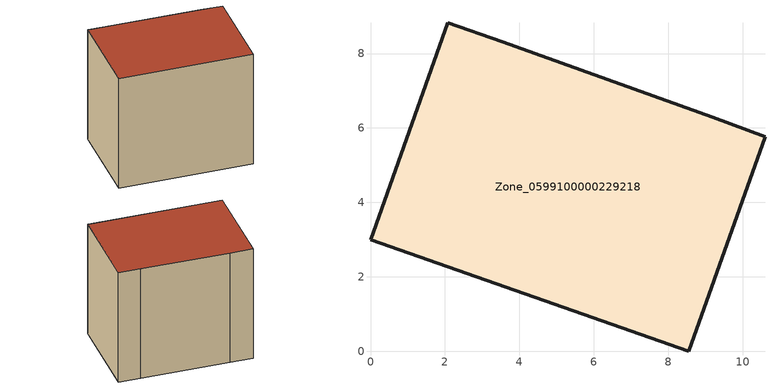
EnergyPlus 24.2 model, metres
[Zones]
Zone_0599100000229218
 floor ground (C_G): 0,3 2.07,8.83 3.54,8.32 9.2,6.29 10.6,5.77 8.55,0 z0.6
 wall outside (C_F): 8.55,0 10.6,5.77 9.2,6.29 3.54,8.32 2.07,8.83 0,3 8.55,0 z0.6:8.83
 roof outside (C_R): 2.07,8.83 0,3 8.55,0 10.6,5.77 9.2,6.29 3.54,8.32 z8.83
[BUILDING]
Pand.0599100000229218: North Axis=0; Terrain=City; Loads Convergence Tolerance Value=0.04; Temperature Convergence Tolerance Value=0.4; Solar Distribution=FullExterior; Maximum Number of Warmup Days=25; Minimum Number of Warmup Days=1
[Site:Location]
Rotterdam.The.Hague.AP_ZH_NLD Design_Conditions: Latitude=51.96; Longitude=4.45; Time Zone=1; Elevation=-4.5
[SITE:GROUNDTEMPERATURE:BUILDINGSURFACE]
18, 18, 18, 18, 18, 18, 18, 18, 18, 18, 18, 18
[MATERIAL] Thermal Absorptance=0.9; Solar Absorptance=0.7; Visible Absorptance=0.7
Name | Roughness | Thickness | Conductivity | Density | Specific Heat
G.TC.1965-1974 | MediumSmooth | 0.15 | 0.882353 | 540 | 1210
F.TC.1965-1974 | Rough | 0.3 | 0.697674 | 1920 | 840
R.TC.1965-1974 | MediumRough | 0.2 | 0.232558 | 1500 | 1000
[CONSTRUCTION]
C_G: G.TC.1965-1974
C_F: F.TC.1965-1974
C_R: R.TC.1965-1974
[ZONE]
Zone_0599100000229218: Type=1; Multiplier=1; Ceiling Height=Autocalculate; Volume=Autocalculate; Floor Area=autocalculate; Part of Total Floor Area=Yes
[ZONEINFILTRATION:DESIGNFLOWRATE]
Infil_Zone_0599100000229218: Zone or ZoneList or Space or SpaceList=Zone_0599100000229218; Schedule=AlwaysOn; Design Flow Rate Calculation Method=Flow/Area; Flow Rate per Floor Area=0.003; Constant Term Coefficient=1; Temperature Term Coefficient=0; Velocity Term Coefficient=0; Velocity Squared Term Coefficient=0
[HVACTEMPLATE:ZONE:IDEALLOADSAIRSYSTEM]
Zone_0599100000229218: Maximum Heating Supply Air Temperature=50; Minimum Cooling Supply Air Temperature=13; Maximum Heating Supply Air Humidity Ratio=0.0156; Minimum Cooling Supply Air Humidity Ratio=0.0077; Heating Limit=NoLimit; Cooling Limit=NoLimit; Dehumidification Control Type=ConstantSensibleHeatRatio; Cooling Sensible Heat Ratio=0.7; Dehumidification Setpoint=60; Humidification Control Type=None; Humidification Setpoint=30; Outdoor Air Method=None; Outdoor Air Flow Rate per Person=0.00944; Outdoor Air Flow Rate per Zone Floor Area=0; Outdoor Air Flow Rate per Zone=0; Demand Controlled Ventilation Type=None; Outdoor Air Economizer Type=NoEconomizer; Heat Recovery Type=None; Sensible Heat Recovery Effectiveness=0.7; Latent Heat Recovery Effectiveness=0.65
[ZONECONTROL:THERMOSTAT]
ThermostatControl_Zone_0599100000229218: Zone or ZoneList=Zone_0599100000229218; Control Type Schedule=DualSetpointControlType; Control 1=Thermostat_Zone_0599100000229218; Temperature Difference Between Cutout And Setpoint=0
[THERMOSTATSETPOINT:DUALSETPOINT]
Thermostat_Zone_0599100000229218: Heating Setpoint Temperature Schedule=HeatingSetpoint_Zone_0599100000229218; Cooling Setpoint Temperature Schedule=CoolingSetpoint_Zone_0599100000229218
[SCHEDULE:COMPACT]
HeatingSetpoint_Zone_0599100000229218: Through: 12/31, For: AllDays, Until: 24:00, 21
CoolingSetpoint_Zone_0599100000229218: Through: 12/31, For: AllDays, Until: 24:00, 24
DualSetpointControlType: Through: 12/31, For: AllDays, Until: 24:00, 4
AlwaysOn: Through: 12/31, For: AllDays, Until: 24:00, 1
